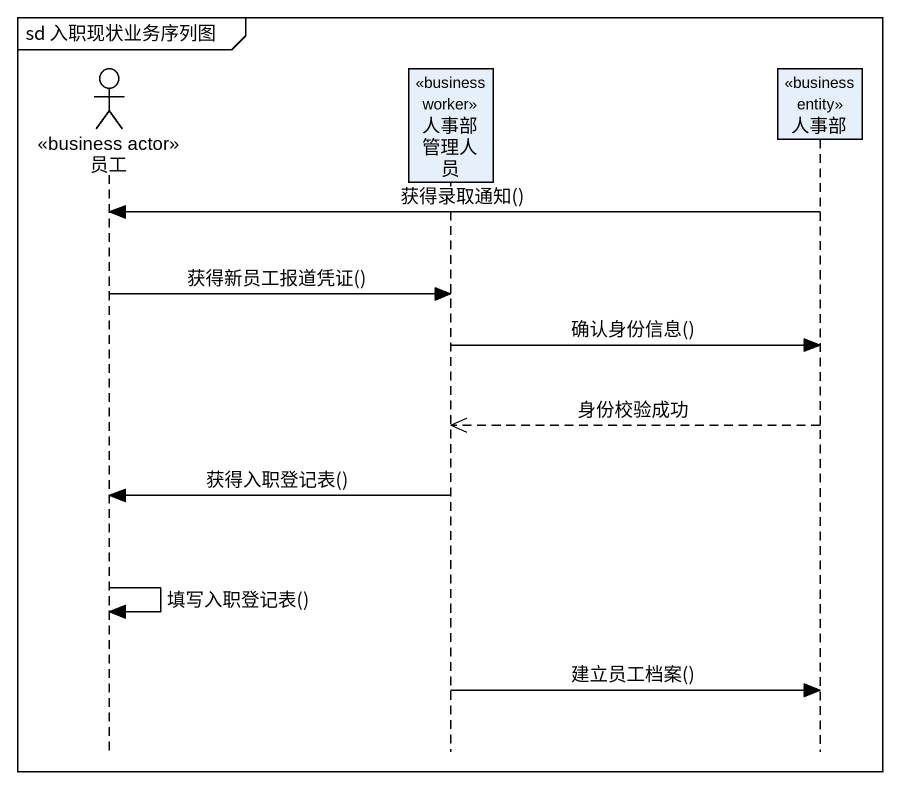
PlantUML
@startuml
mainframe sd 入职现状业务序列图
hide footbox
actor 员工 <<business actor>>
participant 人事部管理人员 <<business worker>>
participant 人事部 <<business entity>>

人事部 -> 员工 : 获得录取通知()
员工 -> 人事部管理人员 : 获得新员工报道凭证()
人事部管理人员 -> 人事部 : 确认身份信息()
人事部 -->> 人事部管理人员 : 身份校验成功
人事部管理人员 -> 员工 : 获得入职登记表()
员工 -> 员工 : 填写入职登记表()
人事部管理人员 -> 人事部 : 建立员工档案()
@enduml
